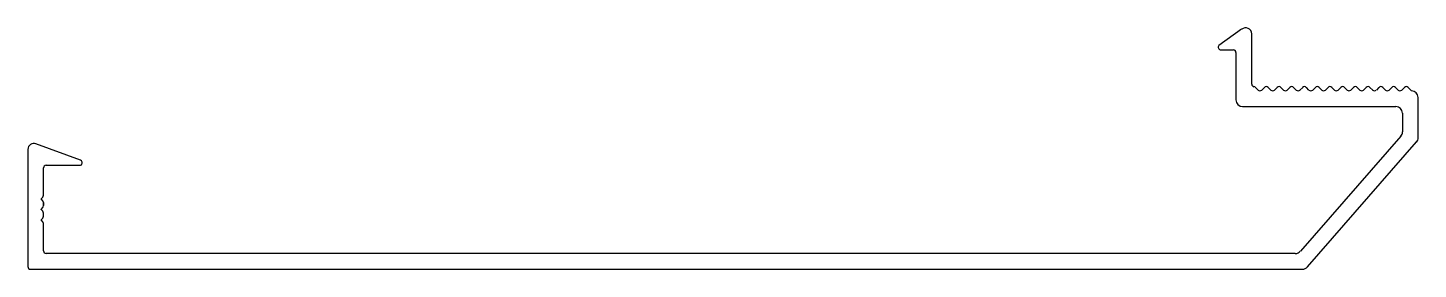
# Model space of a CAD drawing. Header units: inches. Extents: x -65 to 68, y 0 to 23.
import ezdxf

# ---------------------------------------------------------------- set-up
doc = ezdxf.new("R2010")
doc.units = ezdxf.units.IN
doc.header["$MEASUREMENT"] = 0
doc.layers.add('DRAWING', color=4, linetype='Continuous')

msp = doc.modelspace()

# ---------------------------------------------------------------- linework, layer by layer
at = {"layer": 'DRAWING', "color": 7}
for p, q in [((51.07, 22.74), (48.89, 21.19)), ((52.03, 17.51), (52.03, 22.3)), ((49.08, 20.78), (50.28, 20.78)), ((50.53, 20.53), (50.53, 16)), ((52.64, 16.94), (52.38, 17.19)), ((53.24, 17.19), (52.99, 16.94)), ((53.85, 16.94), (53.6, 17.19)), ((54.46, 17.19), (54.2, 16.94)), ((55.07, 16.94), (54.81, 17.19)), ((55.67, 17.19), (55.42, 16.94)), ((56.28, 16.94), (56.03, 17.19)), ((56.89, 17.19), (56.63, 16.94)), ((57.49, 16.94), (57.24, 17.19)), ((58.1, 17.19), (57.85, 16.94)), ((58.71, 16.94), (58.45, 17.19)), ((59.32, 17.19), (59.06, 16.94)), ((59.92, 16.94), (59.67, 17.19)), ((60.53, 17.19), (60.28, 16.94)), ((61.14, 16.94), (60.88, 17.19)), ((61.74, 17.19), (61.49, 16.94)), ((62.35, 16.94), (62.1, 17.19)), ((62.96, 17.19), (62.7, 16.94)), ((63.57, 16.94), (63.31, 17.19)), ((64.17, 17.19), (63.92, 16.94)), ((64.78, 16.94), (64.53, 17.19)), ((65.39, 17.19), (65.13, 16.94)), ((65.99, 16.94), (65.74, 17.19)), ((66.6, 17.19), (66.35, 16.94)), ((67.28, 16.87), (66.95, 17.19)), ((67.91, 12.4), (67.91, 16.24)), ((51.16, 15.37), (65.78, 15.37)), ((66.41, 14.74), (66.41, 12.96)), ((66.26, 12.55), (56.67, 1.58)), ((57.35, 0.08), (67.76, 11.99)), ((-64.73, 11.29), (-64.73, 0.11)), ((-59.69, 10.25), (-63.95, 11.83)), ((-63.23, 6.92), (-63.23, 9.52)), ((-62.98, 9.77), (-59.78, 9.77)), ((-63.47, 6.57), (-63.3, 6.74)), ((-63.23, 6.92), (-63.23, 6.92)), ((-63.23, 6.92), (-63.23, 6.92)), ((-63.23, 6.92), (-63.23, 6.92)), ((-63.3, 6.39), (-63.47, 6.56)), ((-63.47, 5.57), (-63.3, 5.74)), ((-63.3, 5.39), (-63.47, 5.56)), ((-63.23, 5.92), (-63.23, 6.21)), ((-63.23, 6.21), (-63.23, 5.92)), ((-63.23, 5.92), (-63.23, 6.21)), ((-63.23, 6.21), (-63.23, 5.92)), ((-63.23, 5.92), (-63.23, 6.21)), ((-63.47, 4.57), (-63.3, 4.74)), ((-63.3, 4.39), (-63.47, 4.56)), ((-63.23, 4.92), (-63.23, 5.21)), ((-63.23, 1.61), (-63.23, 4.21)), ((56.19, 1.36), (-62.98, 1.36)), ((-64.48, -0.14), (56.87, -0.14))]:
    msp.add_line(p, q, dxfattribs=at)
for centre, radius, start, end in [((51.45, 22.3), 0.576, 360, 130.8354), ((49.08, 21.03), 0.25, 140, 270), ((50.28, 20.53), 0.25, 0, 90), ((52.28, 17.51), 0.25, 180, 261.8887), ((52.21, 17.02), 0.25, 45, 81.8887), ((53.42, 17.02), 0.25, 45, 135), ((54.64, 17.02), 0.25, 45, 135), ((55.85, 17.02), 0.25, 45, 135), ((57.06, 17.02), 0.25, 45, 135), ((58.28, 17.02), 0.25, 45, 135), ((59.49, 17.02), 0.25, 45, 135), ((60.71, 17.02), 0.25, 45, 135), ((61.92, 17.02), 0.25, 45, 135), ((63.13, 17.02), 0.25, 45, 135), ((64.35, 17.02), 0.25, 45, 135), ((65.56, 17.02), 0.25, 45, 135), ((66.78, 17.02), 0.25, 45, 135), ((51.16, 16), 0.63, 180, 270), ((52.81, 17.12), 0.25, 225, 315), ((54.03, 17.12), 0.25, 225, 315), ((55.24, 17.12), 0.25, 225, 315), ((56.46, 17.12), 0.25, 225, 315), ((57.67, 17.12), 0.25, 225, 315), ((58.88, 17.12), 0.25, 225, 315), ((60.1, 17.12), 0.25, 225, 315), ((61.31, 17.12), 0.25, 225, 315), ((62.53, 17.12), 0.25, 225, 315), ((63.74, 17.12), 0.25, 225, 315), ((64.96, 17.12), 0.25, 225, 315), ((66.17, 17.12), 0.25, 225, 315), ((67.28, 16.24), 0.63, 360, 90), ((65.78, 14.74), 0.63, 360, 90), ((65.78, 12.96), 0.63, 318.8471, 360), ((67.28, 12.4), 0.63, 318.8471, 360), ((-64.15, 11.29), 0.576, 69.7185, 180), ((-62.98, 9.52), 0.25, 90, 180), ((-59.78, 10.02), 0.25, 270, 69.7185), ((-63.48, 6.92), 0.25, 315, 360), ((-63.47, 6.57), 0.008, 135, 225), ((-63.47, 5.57), 0.008, 135, 225), ((-63.48, 6.21), 0.25, 0, 45), ((-63.48, 5.92), 0.25, 315, 360), ((-63.48, 5.21), 0.25, 360, 45), ((-63.47, 4.57), 0.008, 135, 225), ((-63.48, 4.92), 0.25, 315, 360), ((-63.48, 4.21), 0.25, 360, 45), ((-62.98, 1.61), 0.25, 180, 270), ((56.19, 1.99), 0.63, 270, 318.8471), ((-64.48, 0.11), 0.25, 180, 270), ((56.87, 0.49), 0.63, 270, 318.8471)]:
    msp.add_arc(centre, radius, start, end, dxfattribs=at)

doc.saveas('drawing.dxf')
